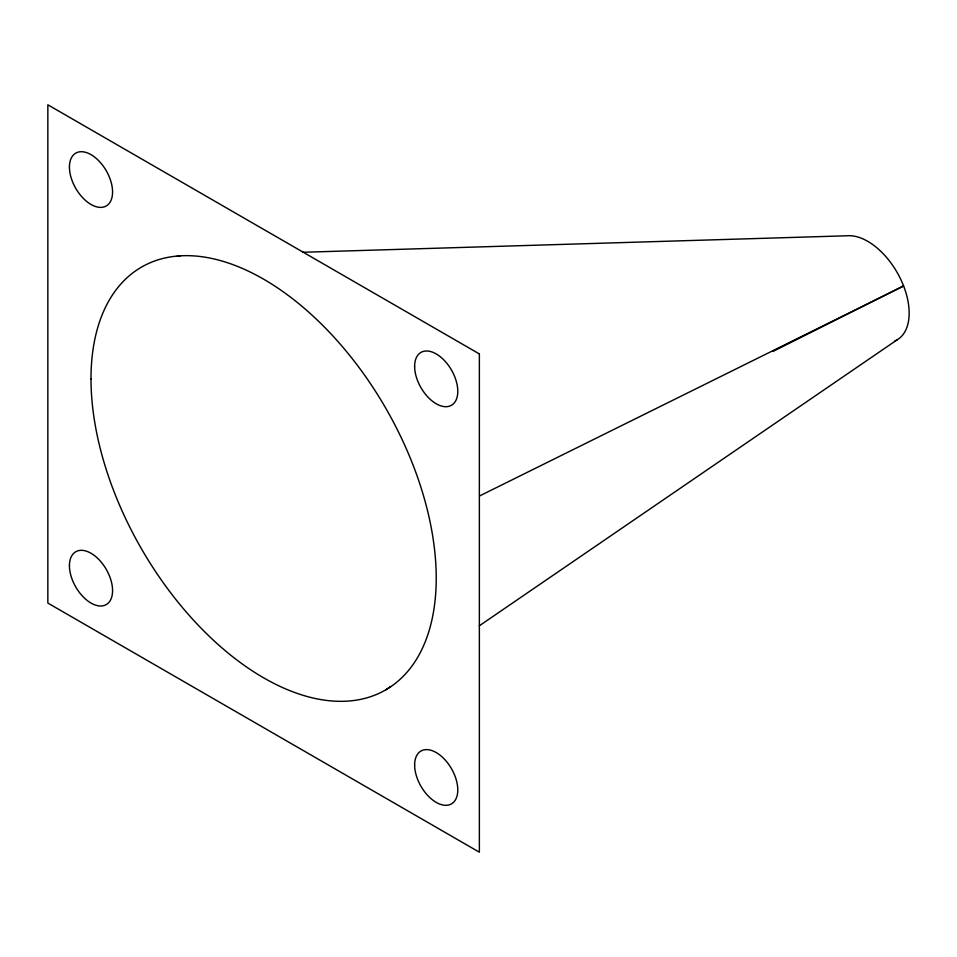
<?xml version="1.0" encoding="UTF-8"?>
<svg xmlns="http://www.w3.org/2000/svg" width="957" height="957" viewBox="0 0 957 957"><rect width="100%" height="100%" fill="white"/><g stroke="black" fill="none" stroke-linecap="round" stroke-linejoin="round"><path stroke-width="1.44" d="M385.659 689.901L390.588 686.528M479.301 625.806L897.02 339.902M772.957 351.446L903.599 285.964L479.565 495.953M177.308 256.069L180.287 255.974M302.591 252.277L847.017 235.781A58.58 33.818 60 0 1 901.506 280.975A58.58 33.818 60 0 1 894.759 341.015M479.361 353.934L47.85 104.803L47.85 603.066L479.361 852.197L479.361 353.934M90.999 378.852A244.095 140.93 60 0 0 349.915 700.931A244.095 140.93 60 0 0 349.915 355.717A244.095 140.93 60 0 0 90.999 378.852M69.43 167.08A30.516 17.621 60 0 0 101.789 207.346A30.516 17.621 60 0 0 101.789 164.197A30.516 17.621 60 0 0 69.43 167.08M414.632 765.002A30.516 17.621 60 0 0 447.003 805.268A30.516 17.621 60 0 0 447.003 762.119A30.516 17.621 60 0 0 414.632 765.002M414.632 366.387A30.516 17.621 60 0 0 447.003 406.653A30.516 17.621 60 0 0 447.003 363.493A30.516 17.621 60 0 0 414.632 366.387M69.43 565.695A30.516 17.621 60 0 0 101.789 605.96A30.516 17.621 60 0 0 101.789 562.812A30.516 17.621 60 0 0 69.43 565.695"/></g></svg>
